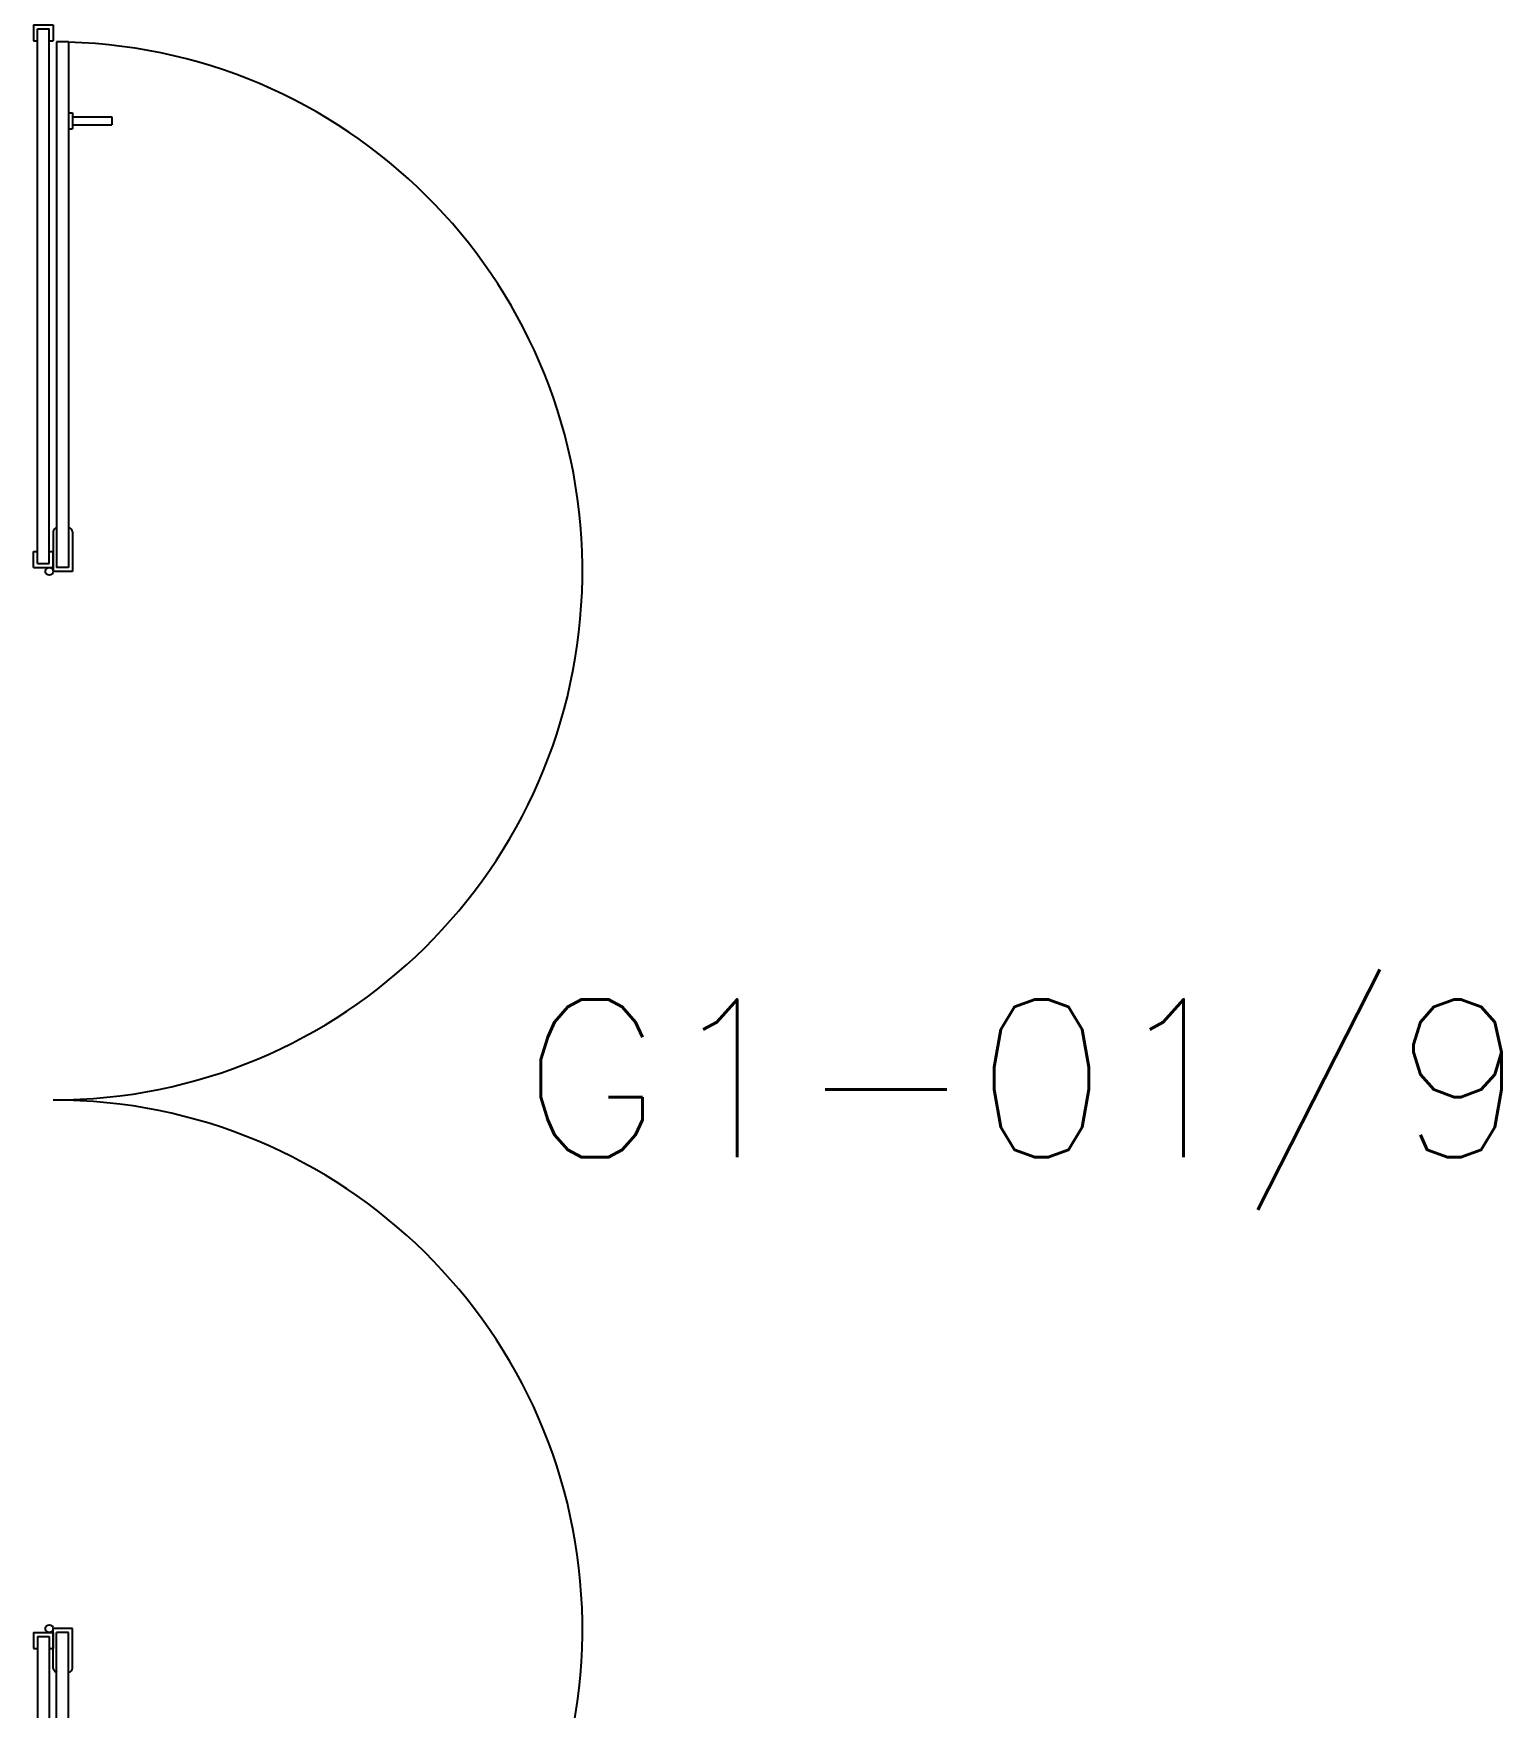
# Model space of a CAD drawing. Header units: millimetres. Extents: x 2801 to 3319, y 1187 to 1422.
# Drawn here: x 3045.69 to 3047.551, y 1324.067 to 1326.189 of the extents above; entities that cross this region are included whole.
import ezdxf

# ---------------------------------------------------------------- set-up
doc = ezdxf.new("R2010")
doc.units = ezdxf.units.MM
for name, color, linetype in [('AR-PORTA', 1, 'Continuous'), ('AR-VIDRO', 1, 'Continuous'), ('ENDEREÇO', 2, 'Continuous'), ('maçaneta', 1, 'Continuous'), ('montantes', 1, 'Continuous'), ('mov', 1, 'Continuous')]:
    doc.layers.add(name, color=color, linetype=linetype)
doc.styles.add('UNB1-100', font='simplex.shx', dxfattribs={"height": 0.2})

# ---------------------------------------------------------------- blocks, each defined once
blk = doc.blocks.new('PV1')
at = {"layer": 'AR-VIDRO'}
for p, q in [((0.0215, 0.0443), (0.0215, 0.0293)), ((0.0215, 0.0443), (0.6875, 0.0443)), ((2.7035, 0.0443), (2.0375, 0.0443)), ((2.7035, 0.0443), (2.7035, 0.0293)), ((0.0215, 0.0293), (0.6875, 0.0293)), ((2.7035, 0.0293), (2.0375, 0.0293)), ((0.6825, 0.02), (0.005, 0.02)), ((0.6825, 0.005), (0.005, 0.005)), ((2.0425, 0.02), (2.72, 0.02)), ((2.0425, 0.005), (2.72, 0.005))]:
    blk.add_line(p, q, dxfattribs=at)
at = {"layer": 'maçaneta'}
for p, q in [((0.1165, 0.0993), (0.1265, 0.0993)), ((0.1165, 0.0493), (0.1165, 0.0993)), ((0.1265, 0.0493), (0.1265, 0.0993)), ((2.5985, 0.0493), (2.5985, 0.0993)), ((2.6085, 0.0993), (2.5985, 0.0993)), ((2.6085, 0.0493), (2.6085, 0.0993)), ((0.1115, 0.0443), (0.1115, 0.0493)), ((0.1115, 0.0493), (0.1315, 0.0493)), ((0.1315, 0.0443), (0.1315, 0.0493)), ((2.6135, 0.0493), (2.5935, 0.0493)), ((2.5935, 0.0443), (2.5935, 0.0493)), ((2.6135, 0.0443), (2.6135, 0.0493))]:
    blk.add_line(p, q, dxfattribs=at)
at = {"layer": 'montantes'}
for p, q in [((0.6425, 0.0493), (0.6925, 0.0493)), ((0.6875, 0.0443), (0.6875, 0.0293)), ((0.6925, 0.0493), (0.6925, 0.025)), ((2.0325, 0.0493), (2.0325, 0.025)), ((2.0825, 0.0493), (2.0325, 0.0493)), ((2.0375, 0.0443), (2.0375, 0.0293)), ((0, 0), (0, 0.025)), ((0, 0.025), (0.02, 0.025)), ((0.02, 0.02), (0.02, 0.025)), ((0.6425, 0.025), (0.6925, 0.025)), ((0.6875, 0.025), (0.6675, 0.025)), ((0.6675, 0.02), (0.6675, 0.025)), ((0.6875, 0), (0.6875, 0.025)), ((2.0825, 0.025), (2.0325, 0.025)), ((2.0375, 0.025), (2.0575, 0.025)), ((2.0375, 0), (2.0375, 0.025)), ((2.0575, 0.02), (2.0575, 0.025)), ((2.705, 0.02), (2.705, 0.025)), ((2.725, 0.025), (2.705, 0.025)), ((2.725, 0), (2.725, 0.025)), ((0, 0), (0.02, 0)), ((0.005, 0.005), (0.005, 0.02)), ((0.02, 0), (0.02, 0.005)), ((0.6675, 0), (0.6675, 0.005)), ((0.6875, 0), (0.6675, 0)), ((0.6825, 0.005), (0.6825, 0.02)), ((2.0375, 0), (2.0575, 0)), ((2.0425, 0.005), (2.0425, 0.02)), ((2.0575, 0), (2.0575, 0.005)), ((2.705, 0), (2.705, 0.005)), ((2.725, 0), (2.705, 0)), ((2.72, 0.005), (2.72, 0.02))]:
    blk.add_line(p, q, dxfattribs=at)
for centre in [(0.6925, 0.02), (2.0325, 0.02)]:
    blk.add_circle(centre, 0.005, dxfattribs=at)
for centre, start, end in [((0.6425, 0.0443), 90, 180), ((2.0825, 0.0443), 0, 90), ((0.6425, 0.03), 180, 270), ((2.0825, 0.03), 270, 0)]:
    blk.add_arc(centre, 0.005, start, end, dxfattribs=at)
at = {"layer": 'mov'}
for centre, start, end in [((0.692, 0.025), 0, 178.3547), ((2.033, 0.025), 1.6453, 180)]:
    blk.add_arc(centre, 0.6705, start, end, dxfattribs=at)

msp = doc.modelspace()

# ---------------------------------------------------------------- block references
at = {"layer": 'AR-PORTA', "rotation": 270}
msp.add_blockref('PV1', (3045.6905, 1326.1998), dxfattribs=at)

# ---------------------------------------------------------------- texts
at = {"layer": 'ENDEREÇO', "style": 'UNB1-100'}
msp.add_text('G1-01/9', height=0.2, dxfattribs=at).set_placement((3046.3077, 1324.7647))

doc.saveas('drawing.dxf')
